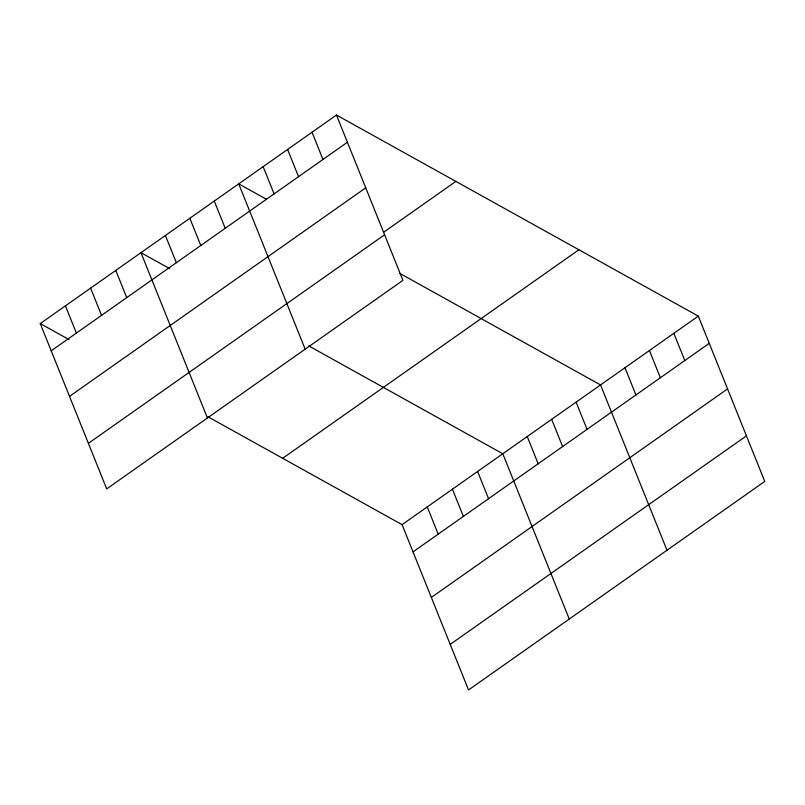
<?xml version="1.0" encoding="UTF-8"?>
<svg xmlns="http://www.w3.org/2000/svg" width="805" height="805" viewBox="0 0 805 805"><rect width="100%" height="100%" fill="white"/><g stroke="black" fill="none" stroke-linecap="round" stroke-linejoin="round"><path stroke-width="1.21" d="M336.47 115.045L402.923 280.351L106.703 488.887L40.25 323.58L336.47 115.045L698.297 316.113L764.75 481.42L468.53 689.955L402.077 524.649L207.982 416.789M51.198 350.809L347.418 142.264M69.512 396.372L365.732 187.837M383.572 232.293L455.872 181.397M88.389 443.324L384.609 234.778M282.676 458.297L578.896 249.761M402.077 524.649L698.297 316.113M413.015 551.878L709.245 343.333M431.339 597.441L727.559 388.906M450.206 644.392L746.436 435.857M266.435 199.258L238.723 183.862L305.175 349.169M399.864 273.408L600.54 384.931L666.993 550.238M169.754 268.669L140.966 252.679L207.418 417.986M308.697 345.888L502.793 453.748L569.246 619.055M40.25 323.58L69.039 339.579M673.855 333.32L684.803 360.539M649.424 350.517L660.362 377.746M624.982 367.724L635.93 394.953M576.108 402.138L587.046 429.357M551.667 419.335L562.615 446.564M527.225 436.541L538.173 463.771M477.617 471.468L488.555 498.698M312.028 132.241L322.976 159.471M452.43 489.199L463.378 516.428M287.596 149.448L298.534 176.677M427.254 506.929L438.202 534.148M263.154 166.655L274.103 193.884M214.281 201.059L225.229 228.288M189.839 218.266L200.787 245.495M165.407 235.473L176.345 262.702M115.789 270.4L126.727 297.629M90.603 288.13L101.551 315.349M65.426 305.85L76.374 333.079"/></g></svg>
